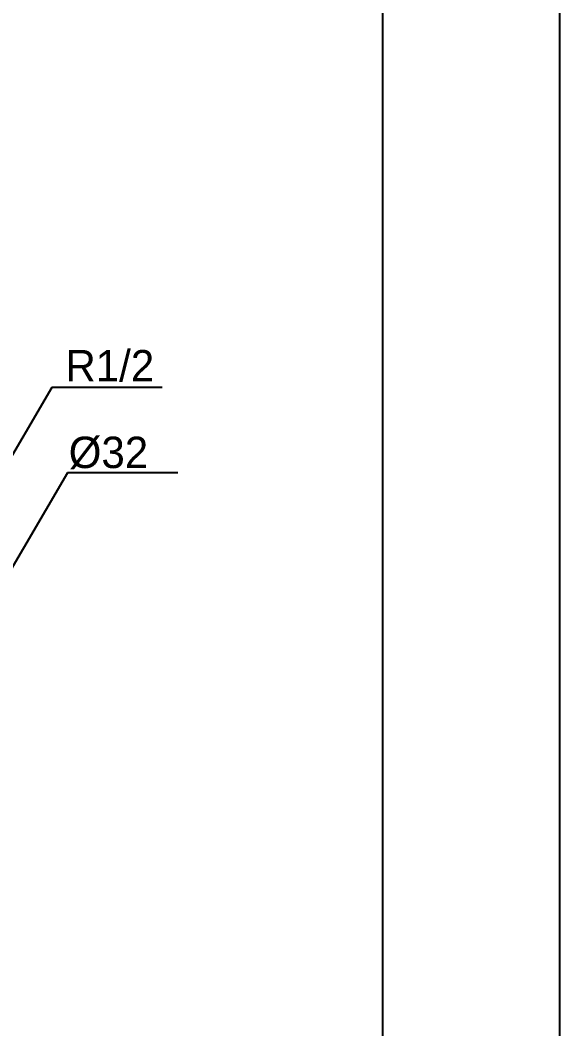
# Model space of a CAD drawing. Extents: x 60782 to 63207, y 58098 to 61529.
# Drawn here: x 62726 to 63207, y 58997 to 59896 of the extents above; entities that cross this region are included whole.
import ezdxf

# ---------------------------------------------------------------- set-up
doc = ezdxf.new("R2010")
doc.units = 0
doc.header["$MEASUREMENT"] = 0
doc.layers.add('1', color=1, linetype='CONTINUOUS')
doc.layers.add('YA', color=7, linetype='CONTINUOUS')
doc.styles.add('h', font='', dxfattribs={"height": 30})
doc.styles.get('h').set_extended_font_data('Haansoft Batang')

msp = doc.modelspace()

# ---------------------------------------------------------------- linework, layer by layer
at = {"layer": '1', "color": 7, "linetype": 'ByBlock'}
for p, q in [((62754.51, 59568.38), (62695.68, 59467.9)), ((62852.87, 59568.38), (62754.51, 59568.38)), ((62768.48, 59492.27, 0), (62709.65, 59391.79, 0)), ((62866.84, 59492.27, 0), (62768.48, 59492.27, 0))]:
    msp.add_line(p, q, dxfattribs=at)
at = {"layer": 'YA', "color": 7}
msp.add_line((63049.05, 61408.81), (63049.05, 58228.81), dxfattribs=at)
at = {"layer": 'YA', "color": 0}
msp.add_lwpolyline([(60781.68, 58098.33), (63207.18, 58098.33), (63207.18, 61528.68), (60781.68, 61528.68)], close=True, dxfattribs=at)

# ---------------------------------------------------------------- texts
at = {"layer": '1', "color": 7, "insert": (62806.21, 59587.62), "char_height": 28, "width": 69.8947, "attachment_point": 5, "style": 'h'}
msp.add_mtext('R1/2', dxfattribs=at)
at = {"layer": '1', "color": 7, "insert": (62804.98, 59510.07), "char_height": 28, "attachment_point": 5, "style": 'h'}
msp.add_mtext('%%C32', dxfattribs=at)

doc.saveas('drawing.dxf')
